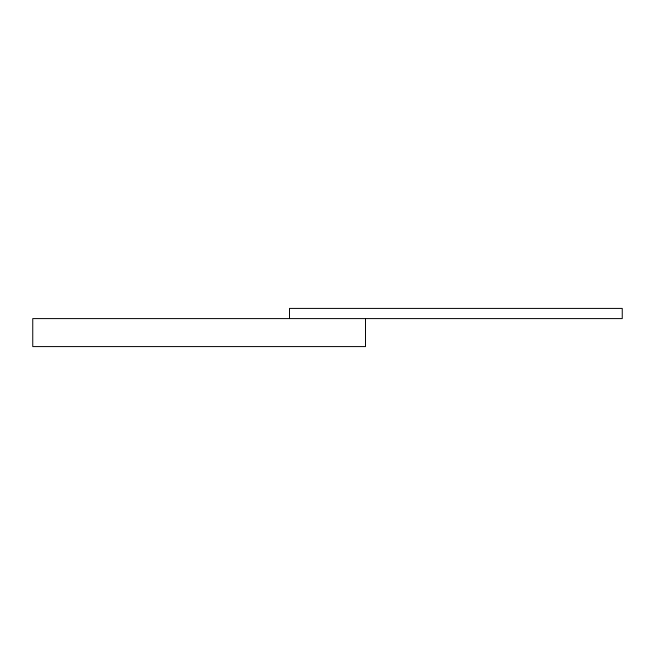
<?xml version="1.0" encoding="UTF-8"?>
<svg xmlns="http://www.w3.org/2000/svg" width="655" height="655" viewBox="0 0 655 655"><rect width="100%" height="100%" fill="white"/><g stroke="black" fill="none" stroke-linecap="round" stroke-linejoin="round"><path stroke-width="0.98" d="M365.506 318.592L365.506 346.585L32.75 346.585L32.75 318.592L622.25 318.592L622.25 308.415L289.494 308.415L289.494 318.592"/></g></svg>
